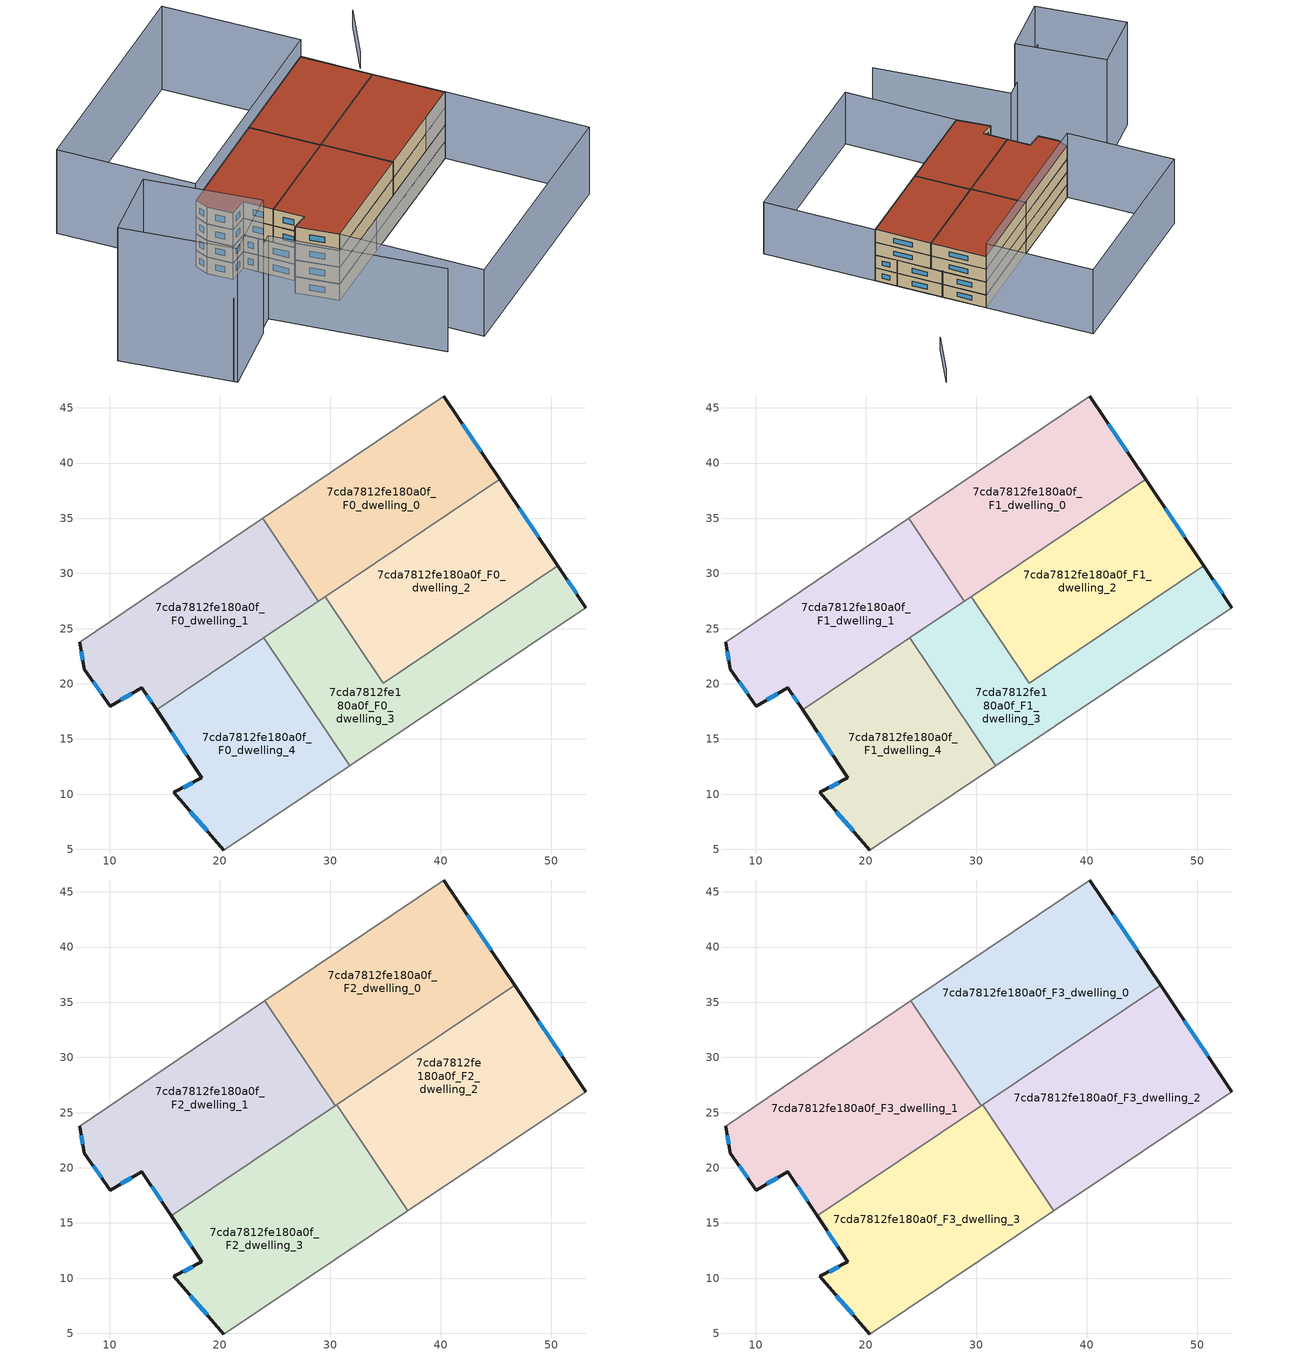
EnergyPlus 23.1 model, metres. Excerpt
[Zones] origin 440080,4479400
7cda7812fe180a0f_F0_dwelling_0
 floor ground (EU_floor_Construction): 45.34,38.51 40.27,46.07 23.87,34.98 28.91,27.48 z0
 wall outside (EU_wall_Construction): 40.27,46.07 45.34,38.51 z0:3
 wall to 7cda7812fe180a0f_F0_dwelling_1 (EU_wall_Construction): 28.91,27.48 23.87,34.98 z0:3
 wall adiabatic (EU_wall_Construction): 23.87,34.98 40.27,46.07 z0:3
 wall to 7cda7812fe180a0f_F0_dwelling_2 (EU_wall_Construction): 45.34,38.51 29.54,27.9 z0:3
 wall to 7cda7812fe180a0f_F0_dwelling_3 (EU_wall_Construction): 29.54,27.9 28.91,27.48 z0:3
 window (EU_Window_Construction): 41.95,43.57 43.66,41.02 z0.99:2.01
7cda7812fe180a0f_F0_dwelling_1
 floor ground (EU_floor_Construction): 28.91,27.48 23.87,34.98 7.29,23.78 7.73,21.3 10.07,17.98 12.93,19.65 14.27,17.64 z0
 wall outside (EU_wall_Construction): 14.27,17.64 12.93,19.65 10.07,17.98 7.73,21.3 7.29,23.78 z0:3
 wall adiabatic (EU_wall_Construction): 7.29,23.78 23.87,34.98 z0:3
 wall to 7cda7812fe180a0f_F0_dwelling_4 (EU_wall_Construction): 23.98,24.17 14.27,17.64 z0:3
 wall to 7cda7812fe180a0f_F0_dwelling_3 (EU_wall_Construction): 28.91,27.48 23.98,24.17 z0:3
 window (EU_Window_Construction): 13.83,18.31 13.38,18.98 / 11.99,19.09 11.02,18.53 / 9.3,19.08 8.5,20.2 / 7.58,22.12 7.43,22.96 z0.99:2.01
7cda7812fe180a0f_F0_dwelling_2
 floor ground (EU_floor_Construction): 50.6,30.68 45.34,38.51 29.54,27.9 34.79,20.07 z0
 wall outside (EU_wall_Construction): 45.34,38.51 50.6,30.68 z0:3
 wall to 7cda7812fe180a0f_F0_dwelling_3 (EU_wall_Construction): 50.6,30.68 34.79,20.07 29.54,27.9 z0:3
 window (EU_Window_Construction): 47.09,35.92 48.86,33.28 z0.99:2.01
7cda7812fe180a0f_F0_dwelling_3
 floor ground (EU_floor_Construction): 53.14,26.91 50.6,30.68 34.79,20.07 29.54,27.9 23.98,24.17 31.76,12.6 z0
 wall outside (EU_wall_Construction): 50.6,30.68 53.14,26.91 z0:3
 wall adiabatic (EU_wall_Construction): 53.14,26.91 31.76,12.6 z0:3
 wall to 7cda7812fe180a0f_F0_dwelling_4 (EU_wall_Construction): 31.76,12.6 23.98,24.17 z0:3
 window (EU_Window_Construction): 51.44,29.43 52.3,28.16 z0.99:2.01
7cda7812fe180a0f_F0_dwelling_4
 floor ground (EU_floor_Construction): 31.76,12.6 23.98,24.17 14.27,17.64 18.36,11.49 15.82,10.15 20.32,4.95 z0
 wall outside (EU_wall_Construction): 20.32,4.95 15.82,10.15 18.36,11.49 14.27,17.64 z0:3
 wall adiabatic (EU_wall_Construction): 31.76,12.6 20.32,4.95 z0:3
 window (EU_Window_Construction): 18.83,6.67 17.31,8.43 / 16.66,10.6 17.51,11.05 / 17,13.53 15.62,15.6 z0.99:2.01
7cda7812fe180a0f_F1_dwelling_0
 floor to 7cda7812fe180a0f_F0_dwelling_0 (EU_floor_Construction): 45.34,38.51 40.27,46.07 23.87,34.98 28.91,27.48 z3
 wall outside (EU_wall_Construction): 40.27,46.07 45.34,38.51 z3:6
 wall to 7cda7812fe180a0f_F1_dwelling_1 (EU_wall_Construction): 28.91,27.48 23.87,34.98 z3:6
 wall adiabatic (EU_wall_Construction): 23.87,34.98 40.27,46.07 z3:6
 wall to 7cda7812fe180a0f_F1_dwelling_2 (EU_wall_Construction): 45.34,38.51 29.54,27.9 z3:6
 wall to 7cda7812fe180a0f_F1_dwelling_3 (EU_wall_Construction): 29.54,27.9 28.91,27.48 z3:6
 window (EU_Window_Construction): 41.95,43.57 43.66,41.02 z3.99:5.01
7cda7812fe180a0f_F1_dwelling_1
 floor to 7cda7812fe180a0f_F0_dwelling_1 (EU_floor_Construction): 28.91,27.48 23.87,34.98 7.29,23.78 7.73,21.3 10.07,17.98 12.93,19.65 14.27,17.64 z3
 wall outside (EU_wall_Construction): 14.27,17.64 12.93,19.65 10.07,17.98 7.73,21.3 7.29,23.78 z3:6
 wall adiabatic (EU_wall_Construction): 7.29,23.78 23.87,34.98 z3:6
 wall to 7cda7812fe180a0f_F1_dwelling_4 (EU_wall_Construction): 23.98,24.17 14.27,17.64 z3:6
 wall to 7cda7812fe180a0f_F1_dwelling_3 (EU_wall_Construction): 28.91,27.48 23.98,24.17 z3:6
 window (EU_Window_Construction): 13.83,18.31 13.38,18.98 / 11.99,19.09 11.02,18.53 / 9.3,19.08 8.5,20.2 / 7.58,22.12 7.43,22.96 z3.99:5.01
7cda7812fe180a0f_F1_dwelling_2
 floor to 7cda7812fe180a0f_F0_dwelling_2 (EU_floor_Construction): 50.6,30.68 45.34,38.51 29.54,27.9 34.79,20.07 z3
 wall outside (EU_wall_Construction): 45.34,38.51 50.6,30.68 z3:6
 wall to 7cda7812fe180a0f_F1_dwelling_3 (EU_wall_Construction): 50.6,30.68 34.79,20.07 29.54,27.9 z3:6
 window (EU_Window_Construction): 47.09,35.92 48.86,33.28 z3.99:5.01
7cda7812fe180a0f_F1_dwelling_3
 floor to 7cda7812fe180a0f_F0_dwelling_3 (EU_floor_Construction): 53.14,26.91 50.6,30.68 34.79,20.07 29.54,27.9 23.98,24.17 31.76,12.6 z3
 wall outside (EU_wall_Construction): 50.6,30.68 53.14,26.91 z3:6
 wall adiabatic (EU_wall_Construction): 53.14,26.91 31.76,12.6 z3:6
 wall to 7cda7812fe180a0f_F1_dwelling_4 (EU_wall_Construction): 31.76,12.6 23.98,24.17 z3:6
 window (EU_Window_Construction): 51.44,29.43 52.3,28.16 z3.99:5.01
 ceiling adiabatic (EU_roof_Construction): 29.1,27.6 30.43,25.61 25.32,22.18 23.98,24.17 z6
7cda7812fe180a0f_F1_dwelling_4
 floor to 7cda7812fe180a0f_F0_dwelling_4 (EU_floor_Construction): 31.76,12.6 23.98,24.17 14.27,17.64 18.36,11.49 15.82,10.15 20.32,4.95 z3
 wall outside (EU_wall_Construction): 20.32,4.95 15.82,10.15 18.36,11.49 14.27,17.64 z3:6
 wall adiabatic (EU_wall_Construction): 31.76,12.6 20.32,4.95 z3:6
 window (EU_Window_Construction): 18.83,6.67 17.31,8.43 / 16.66,10.6 17.51,11.05 / 17,13.53 15.62,15.6 z3.99:5.01
 ceiling adiabatic (EU_roof_Construction): 23.98,24.17 25.32,22.18 15.59,15.64 14.27,17.64 z6
7cda7812fe180a0f_F2_dwelling_0
 floor to 7cda7812fe180a0f_F1_dwelling_0 (EU_floor_Construction): 45.34,38.51 40.27,46.07 24.05,35.11 29.1,27.6 z6
 floor to 7cda7812fe180a0f_F1_dwelling_2 (EU_floor_Construction): 46.68,36.52 45.34,38.51 29.54,27.9 30.87,25.91 z6
 floor to 7cda7812fe180a0f_F1_dwelling_3 (EU_floor_Construction): 30.87,25.91 29.54,27.9 29.1,27.6 30.43,25.61 z6
 wall outside (EU_wall_Construction): 40.27,46.07 46.68,36.52 z6:9
 wall to 7cda7812fe180a0f_F2_dwelling_1 (EU_wall_Construction): 30.43,25.61 24.05,35.11 z6:9
 wall adiabatic (EU_wall_Construction): 24.05,35.11 40.27,46.07 z6:9
 wall to 7cda7812fe180a0f_F2_dwelling_2 (EU_wall_Construction): 46.68,36.52 30.57,25.7 z6:9
 wall to 7cda7812fe180a0f_F2_dwelling_3 (EU_wall_Construction): 30.57,25.7 30.44,25.61 z6:9
 window (EU_Window_Construction): 42.4,42.91 44.56,39.69 z6.99:8.01
7cda7812fe180a0f_F2_dwelling_1
 floor to 7cda7812fe180a0f_F1_dwelling_1 (EU_floor_Construction): 28.91,27.48 23.87,34.98 7.29,23.78 7.73,21.3 10.07,17.98 12.93,19.65 14.27,17.64 z6
 floor to 7cda7812fe180a0f_F1_dwelling_0 (EU_floor_Construction): 29.1,27.6 24.05,35.11 23.87,34.98 28.91,27.48 z6
 floor adiabatic (EU_floor_Construction): 30.43,25.61 29.1,27.6 14.27,17.64 12.93,19.65 15.59,15.64 z6
 wall outside (EU_wall_Construction): 15.59,15.64 12.93,19.65 10.07,17.98 7.73,21.3 7.29,23.78 z6:9
 wall adiabatic (EU_wall_Construction): 7.29,23.78 24.05,35.11 z6:9
 wall to 7cda7812fe180a0f_F2_dwelling_3 (EU_wall_Construction): 30.43,25.61 15.59,15.64 z6:9
 window (EU_Window_Construction): 14.71,16.97 13.82,18.32 / 11.99,19.09 11.02,18.53 / 9.3,19.08 8.5,20.2 / 7.58,22.12 7.43,22.96 z6.99:8.01
7cda7812fe180a0f_F2_dwelling_2
 floor to 7cda7812fe180a0f_F1_dwelling_2 (EU_floor_Construction): 50.6,30.68 46.68,36.52 30.87,25.91 34.79,20.07 z6
 floor to 7cda7812fe180a0f_F1_dwelling_3 (EU_floor_Construction): 53.14,26.91 50.6,30.68 34.79,20.07 30.87,25.91 30.57,25.7 37.01,16.11 z6
 wall outside (EU_wall_Construction): 46.68,36.52 53.14,26.91 z6:9
 wall adiabatic (EU_wall_Construction): 53.14,26.91 37.01,16.11 z6:9
 wall to 7cda7812fe180a0f_F2_dwelling_3 (EU_wall_Construction): 37.01,16.11 30.57,25.7 z6:9
 window (EU_Window_Construction): 48.82,33.34 51,30.09 z6.99:8.01
7cda7812fe180a0f_F2_dwelling_3
 floor to 7cda7812fe180a0f_F1_dwelling_3 (EU_floor_Construction): 37.01,16.11 30.57,25.7 25.32,22.18 31.76,12.6 z6
 floor to 7cda7812fe180a0f_F1_dwelling_4 (EU_floor_Construction): 31.76,12.6 25.32,22.18 15.59,15.64 18.36,11.49 15.82,10.15 20.32,4.95 z6
 wall outside (EU_wall_Construction): 20.32,4.95 15.82,10.15 18.36,11.49 15.59,15.64 z6:9
 wall adiabatic (EU_wall_Construction): 37.01,16.11 20.32,4.95 z6:9
 window (EU_Window_Construction): 18.83,6.67 17.31,8.43 / 16.66,10.6 17.51,11.05 / 17.44,12.87 16.51,14.27 z6.99:8.01
7cda7812fe180a0f_F3_dwelling_0
 floor to 7cda7812fe180a0f_F2_dwelling_0 (EU_floor_Construction): 46.68,36.52 40.27,46.07 24.05,35.11 30.43,25.61 z9
 wall outside (EU_wall_Construction): 40.27,46.07 46.68,36.52 z9:12
 wall to 7cda7812fe180a0f_F3_dwelling_1 (EU_wall_Construction): 30.43,25.61 24.05,35.11 z9:12
 wall adiabatic (EU_wall_Construction): 24.05,35.11 40.27,46.07 z9:12
 wall to 7cda7812fe180a0f_F3_dwelling_2 (EU_wall_Construction): 46.68,36.52 30.57,25.7 z9:12
 wall to 7cda7812fe180a0f_F3_dwelling_3 (EU_wall_Construction): 30.57,25.7 30.44,25.61 z9:12
 window (EU_Window_Construction): 42.4,42.91 44.56,39.69 z9.99:11.01
 roof outside (EU_roof_Construction): 40.27,46.07 46.68,36.52 30.43,25.61 24.05,35.11 z12
7cda7812fe180a0f_F3_dwelling_1
 floor to 7cda7812fe180a0f_F2_dwelling_1 (EU_floor_Construction): 30.43,25.61 24.05,35.11 7.29,23.78 7.73,21.3 10.07,17.98 12.93,19.65 15.59,15.64 z9
 wall outside (EU_wall_Construction): 15.59,15.64 12.93,19.65 10.07,17.98 7.73,21.3 7.29,23.78 z9:12
 wall adiabatic (EU_wall_Construction): 7.29,23.78 24.05,35.11 z9:12
 wall to 7cda7812fe180a0f_F3_dwelling_3 (EU_wall_Construction): 30.43,25.61 15.59,15.64 z9:12
 window (EU_Window_Construction): 14.71,16.97 13.82,18.32 / 11.99,19.09 11.02,18.53 / 9.3,19.08 8.5,20.2 / 7.58,22.12 7.43,22.96 z9.99:11.01
 roof outside (EU_roof_Construction): 24.05,35.11 30.43,25.61 15.59,15.64 12.93,19.65 10.07,17.98 7.73,21.3 7.29,23.78 z12
7cda7812fe180a0f_F3_dwelling_2
 floor to 7cda7812fe180a0f_F2_dwelling_2 (EU_floor_Construction): 53.14,26.91 46.68,36.52 30.57,25.7 37.01,16.11 z9
 wall outside (EU_wall_Construction): 46.68,36.52 53.14,26.91 z9:12
 wall adiabatic (EU_wall_Construction): 53.14,26.91 37.01,16.11 z9:12
 wall to 7cda7812fe180a0f_F3_dwelling_3 (EU_wall_Construction): 37.01,16.11 30.57,25.7 z9:12
 window (EU_Window_Construction): 48.82,33.34 51,30.09 z9.99:11.01
 roof outside (EU_roof_Construction): 46.68,36.52 53.14,26.91 37.01,16.11 30.57,25.7 z12
7cda7812fe180a0f_F3_dwelling_3
 floor to 7cda7812fe180a0f_F2_dwelling_3 (EU_floor_Construction): 37.01,16.11 30.57,25.7 15.59,15.64 18.36,11.49 15.82,10.15 20.32,4.95 z9
 wall outside (EU_wall_Construction): 20.32,4.95 15.82,10.15 18.36,11.49 15.59,15.64 z9:12
 wall adiabatic (EU_wall_Construction): 37.01,16.11 20.32,4.95 z9:12
 window (EU_Window_Construction): 18.83,6.67 17.31,8.43 / 16.66,10.6 17.51,11.05 / 17.44,12.87 16.51,14.27 z9.99:11.01
 roof outside (EU_roof_Construction): 30.57,25.7 37.01,16.11 20.32,4.95 15.82,10.15 18.36,11.49 15.59,15.64 z12
shading: -3.96,-3.76 8.98,6.82 / 8.98,6.82 26.55,-14.66 / 40.28,46.08 7.29,23.78 / 7.29,23.78 -5.15,42.17 / -5.15,42.17 27.85,64.47 / 27.85,64.47 40.28,46.08 z0:15; -3.59,-4.21 -15.46,9.94 / -15.46,9.94 -5.49,18.31 / -5.49,18.31 6.38,4.16 / 6.38,4.16 -3.59,-4.21 z0:24; 20.32,4.95 53.19,26.94 / 53.19,26.94 66.03,7.74 / 66.03,7.74 33.17,-14.25 / 33.17,-14.25 20.32,4.95 z0:12; 55.25,52.97 60.12,62.43 z0:3
[Building]
EU S2 Campaign: North Axis=0; Terrain=City; Solar Distribution=FullExterior
[Site:Location]
Madrid: Latitude=40.5; Longitude=-3.5; Time Zone=1; Elevation=609
[SizingPeriod:WeatherFileDays]
AnnualSizingPeriod: Begin Month=1; Begin Day of Month=1; End Month=12; End Day of Month=31; Day of Week for Start Day=Monday; Use Weather File Daylight Saving Period=No; Use Weather File Rain and Snow Indicators=No
[MATERIAL]
EU_InternalMass_Material: Roughness=MediumRough; Thickness=0.1; Conductivity=1; Density=1800; Specific Heat=900; Thermal Absorptance=0.9; Solar Absorptance=0.7; Visible Absorptance=0.7
[MATERIAL:NOMASS] Roughness=MediumRough; Thermal Absorptance=0.9; Solar Absorptance=0.7; Visible Absorptance=0.7
Name | Thermal Resistance
EU_wall_NoMass | 0.609216
EU_roof_NoMass | 0.513268
EU_floor_NoMass | 0.568163
[WINDOWMATERIAL:SIMPLEGLAZINGSYSTEM]
EU_Window_SimpleGlazing: UFactor=5.50606; Solar Heat Gain Coefficient=0.85; Visible Transmittance=0.85
[CONSTRUCTION]
EU_wall_Construction: EU_wall_NoMass
EU_roof_Construction: EU_roof_NoMass
EU_floor_Construction: EU_floor_NoMass
EU_InternalMass_Construction: EU_InternalMass_Material
EU_Window_Construction: EU_Window_SimpleGlazing
[ZONE] Type=1; Multiplier=1; Ceiling Height=autocalculate; Floor Area=autocalculate; Part of Total Floor Area=Yes
Name | Volume
7cda7812fe180a0f_F0_dwelling_0; 7cda7812fe180a0f_F1_dwelling_0 | 538.831
7cda7812fe180a0f_F2_dwelling_0; 7cda7812fe180a0f_F3_dwelling_0 | 673.543
7cda7812fe180a0f_F0_dwelling_1; 7cda7812fe180a0f_F1_dwelling_1 | 538.824
7cda7812fe180a0f_F2_dwelling_1; 7cda7812fe180a0f_F3_dwelling_1 | 673.549
7cda7812fe180a0f_F0_dwelling_2; 7cda7812fe180a0f_F1_dwelling_2 | 538.811
7cda7812fe180a0f_F2_dwelling_2; 7cda7812fe180a0f_F3_dwelling_2 | 673.547
7cda7812fe180a0f_F0_dwelling_3; 7cda7812fe180a0f_F1_dwelling_3 | 538.823
7cda7812fe180a0f_F2_dwelling_3; 7cda7812fe180a0f_F3_dwelling_3 | 673.523
7cda7812fe180a0f_F0_dwelling_4; 7cda7812fe180a0f_F1_dwelling_4 | 538.826
[INTERNALMASS] Construction=EU_InternalMass_Construction
Name | Zone or ZoneList | Surface Area
7cda7812fe180a0f_F0_dwelling_0_EU_InternalMass | 7cda7812fe180a0f_F0_dwelling_0 | 179.61
7cda7812fe180a0f_F0_dwelling_1_EU_InternalMass | 7cda7812fe180a0f_F0_dwelling_1 | 179.608
7cda7812fe180a0f_F0_dwelling_2_EU_InternalMass | 7cda7812fe180a0f_F0_dwelling_2 | 179.605
7cda7812fe180a0f_F0_dwelling_3_EU_InternalMass | 7cda7812fe180a0f_F0_dwelling_3 | 179.608
7cda7812fe180a0f_F0_dwelling_4_EU_InternalMass | 7cda7812fe180a0f_F0_dwelling_4 | 179.611
7cda7812fe180a0f_F1_dwelling_0_EU_InternalMass | 7cda7812fe180a0f_F1_dwelling_0 | 179.61
7cda7812fe180a0f_F1_dwelling_1_EU_InternalMass | 7cda7812fe180a0f_F1_dwelling_1 | 179.608
7cda7812fe180a0f_F1_dwelling_2_EU_InternalMass | 7cda7812fe180a0f_F1_dwelling_2 | 179.605
7cda7812fe180a0f_F1_dwelling_3_EU_InternalMass | 7cda7812fe180a0f_F1_dwelling_3 | 179.608
7cda7812fe180a0f_F1_dwelling_4_EU_InternalMass | 7cda7812fe180a0f_F1_dwelling_4 | 179.611
7cda7812fe180a0f_F2_dwelling_0_EU_InternalMass | 7cda7812fe180a0f_F2_dwelling_0 | 224.514
7cda7812fe180a0f_F2_dwelling_1_EU_InternalMass | 7cda7812fe180a0f_F2_dwelling_1 | 224.517
7cda7812fe180a0f_F2_dwelling_2_EU_InternalMass | 7cda7812fe180a0f_F2_dwelling_2 | 224.516
7cda7812fe180a0f_F2_dwelling_3_EU_InternalMass | 7cda7812fe180a0f_F2_dwelling_3 | 224.508
7cda7812fe180a0f_F3_dwelling_0_EU_InternalMass | 7cda7812fe180a0f_F3_dwelling_0 | 224.514
7cda7812fe180a0f_F3_dwelling_1_EU_InternalMass | 7cda7812fe180a0f_F3_dwelling_1 | 224.517
7cda7812fe180a0f_F3_dwelling_2_EU_InternalMass | 7cda7812fe180a0f_F3_dwelling_2 | 224.516
7cda7812fe180a0f_F3_dwelling_3_EU_InternalMass | 7cda7812fe180a0f_F3_dwelling_3 | 224.508
[OTHEREQUIPMENT] Fuel Type=Electricity; Design Level Calculation Method=Watts/Area; Power per Zone Floor Area=1; Fraction Latent=0; Fraction Radiant=0; Fraction Lost=0; Carbon Dioxide Generation Rate=0; EndUse Subcategory=EU_Step8_InternalGains
Name | Zone or ZoneList or Space or SpaceList | Schedule
EU_Step8_InternalGain_7cda7812fe180a0f_F0_dwelling_0_f000 | 7cda7812fe180a0f_F0_dwelling_0 | EU_Step8_GainSchedule_7cda7812fe180a0f_F0_dwelling_0_f000
EU_Step8_InternalGain_7cda7812fe180a0f_F0_dwelling_1_f000 | 7cda7812fe180a0f_F0_dwelling_1 | EU_Step8_GainSchedule_7cda7812fe180a0f_F0_dwelling_1_f000
EU_Step8_InternalGain_7cda7812fe180a0f_F0_dwelling_2_f000 | 7cda7812fe180a0f_F0_dwelling_2 | EU_Step8_GainSchedule_7cda7812fe180a0f_F0_dwelling_2_f000
EU_Step8_InternalGain_7cda7812fe180a0f_F0_dwelling_3_f000 | 7cda7812fe180a0f_F0_dwelling_3 | EU_Step8_GainSchedule_7cda7812fe180a0f_F0_dwelling_3_f000
EU_Step8_InternalGain_7cda7812fe180a0f_F0_dwelling_4_f000 | 7cda7812fe180a0f_F0_dwelling_4 | EU_Step8_GainSchedule_7cda7812fe180a0f_F0_dwelling_4_f000
EU_Step8_InternalGain_7cda7812fe180a0f_F1_dwelling_0_f000 | 7cda7812fe180a0f_F1_dwelling_0 | EU_Step8_GainSchedule_7cda7812fe180a0f_F1_dwelling_0_f000
EU_Step8_InternalGain_7cda7812fe180a0f_F1_dwelling_1_f000 | 7cda7812fe180a0f_F1_dwelling_1 | EU_Step8_GainSchedule_7cda7812fe180a0f_F1_dwelling_1_f000
EU_Step8_InternalGain_7cda7812fe180a0f_F1_dwelling_2_f000 | 7cda7812fe180a0f_F1_dwelling_2 | EU_Step8_GainSchedule_7cda7812fe180a0f_F1_dwelling_2_f000
EU_Step8_InternalGain_7cda7812fe180a0f_F1_dwelling_3_f000 | 7cda7812fe180a0f_F1_dwelling_3 | EU_Step8_GainSchedule_7cda7812fe180a0f_F1_dwelling_3_f000
EU_Step8_InternalGain_7cda7812fe180a0f_F1_dwelling_4_f000 | 7cda7812fe180a0f_F1_dwelling_4 | EU_Step8_GainSchedule_7cda7812fe180a0f_F1_dwelling_4_f000
EU_Step8_InternalGain_7cda7812fe180a0f_F2_dwelling_0_f000 | 7cda7812fe180a0f_F2_dwelling_0 | EU_Step8_GainSchedule_7cda7812fe180a0f_F2_dwelling_0_f000
EU_Step8_InternalGain_7cda7812fe180a0f_F2_dwelling_1_f000 | 7cda7812fe180a0f_F2_dwelling_1 | EU_Step8_GainSchedule_7cda7812fe180a0f_F2_dwelling_1_f000
EU_Step8_InternalGain_7cda7812fe180a0f_F2_dwelling_2_f000 | 7cda7812fe180a0f_F2_dwelling_2 | EU_Step8_GainSchedule_7cda7812fe180a0f_F2_dwelling_2_f000
EU_Step8_InternalGain_7cda7812fe180a0f_F2_dwelling_3_f000 | 7cda7812fe180a0f_F2_dwelling_3 | EU_Step8_GainSchedule_7cda7812fe180a0f_F2_dwelling_3_f000
EU_Step8_InternalGain_7cda7812fe180a0f_F3_dwelling_0_f000 | 7cda7812fe180a0f_F3_dwelling_0 | EU_Step8_GainSchedule_7cda7812fe180a0f_F3_dwelling_0_f000
EU_Step8_InternalGain_7cda7812fe180a0f_F3_dwelling_1_f000 | 7cda7812fe180a0f_F3_dwelling_1 | EU_Step8_GainSchedule_7cda7812fe180a0f_F3_dwelling_1_f000
EU_Step8_InternalGain_7cda7812fe180a0f_F3_dwelling_2_f000 | 7cda7812fe180a0f_F3_dwelling_2 | EU_Step8_GainSchedule_7cda7812fe180a0f_F3_dwelling_2_f000
EU_Step8_InternalGain_7cda7812fe180a0f_F3_dwelling_3_f000 | 7cda7812fe180a0f_F3_dwelling_3 | EU_Step8_GainSchedule_7cda7812fe180a0f_F3_dwelling_3_f000
[ZONEVENTILATION:DESIGNFLOWRATE] Schedule=EU_AlwaysOn; Design Flow Rate Calculation Method=AirChanges/Hour; Air Changes per Hour=0.752966; Ventilation Type=Natural; Fan Pressure Rise=0; Fan Total Efficiency=1; Constant Term Coefficient=1; Temperature Term Coefficient=0; Velocity Term Coefficient=0; Velocity Squared Term Coefficient=0; Minimum Indoor Temperature=-100; Maximum Indoor Temperature=100; Delta Temperature=-100; Minimum Outdoor Temperature=-100; Maximum Outdoor Temperature=100; Maximum Wind Speed=40
Name | Zone or ZoneList or Space or SpaceList
EU_ConstantAir_7cda7812fe180a0f_F0_dwelling_0 | 7cda7812fe180a0f_F0_dwelling_0
EU_ConstantAir_7cda7812fe180a0f_F0_dwelling_1 | 7cda7812fe180a0f_F0_dwelling_1
EU_ConstantAir_7cda7812fe180a0f_F0_dwelling_2 | 7cda7812fe180a0f_F0_dwelling_2
EU_ConstantAir_7cda7812fe180a0f_F0_dwelling_3 | 7cda7812fe180a0f_F0_dwelling_3
EU_ConstantAir_7cda7812fe180a0f_F0_dwelling_4 | 7cda7812fe180a0f_F0_dwelling_4
EU_ConstantAir_7cda7812fe180a0f_F1_dwelling_0 | 7cda7812fe180a0f_F1_dwelling_0
EU_ConstantAir_7cda7812fe180a0f_F1_dwelling_1 | 7cda7812fe180a0f_F1_dwelling_1
EU_ConstantAir_7cda7812fe180a0f_F1_dwelling_2 | 7cda7812fe180a0f_F1_dwelling_2
EU_ConstantAir_7cda7812fe180a0f_F1_dwelling_3 | 7cda7812fe180a0f_F1_dwelling_3
EU_ConstantAir_7cda7812fe180a0f_F1_dwelling_4 | 7cda7812fe180a0f_F1_dwelling_4
EU_ConstantAir_7cda7812fe180a0f_F2_dwelling_0 | 7cda7812fe180a0f_F2_dwelling_0
EU_ConstantAir_7cda7812fe180a0f_F2_dwelling_1 | 7cda7812fe180a0f_F2_dwelling_1
EU_ConstantAir_7cda7812fe180a0f_F2_dwelling_2 | 7cda7812fe180a0f_F2_dwelling_2
EU_ConstantAir_7cda7812fe180a0f_F2_dwelling_3 | 7cda7812fe180a0f_F2_dwelling_3
EU_ConstantAir_7cda7812fe180a0f_F3_dwelling_0 | 7cda7812fe180a0f_F3_dwelling_0
EU_ConstantAir_7cda7812fe180a0f_F3_dwelling_1 | 7cda7812fe180a0f_F3_dwelling_1
EU_ConstantAir_7cda7812fe180a0f_F3_dwelling_2 | 7cda7812fe180a0f_F3_dwelling_2
EU_ConstantAir_7cda7812fe180a0f_F3_dwelling_3 | 7cda7812fe180a0f_F3_dwelling_3
[HVACTEMPLATE:THERMOSTAT] Constant Heating Setpoint=20; Constant Cooling Setpoint=50
EU_HeatOnly_7cda7812fe180a0f_F0_dwelling_0; EU_HeatOnly_7cda7812fe180a0f_F0_dwelling_1; EU_HeatOnly_7cda7812fe180a0f_F0_dwelling_2; EU_HeatOnly_7cda7812fe180a0f_F0_dwelling_3; EU_HeatOnly_7cda7812fe180a0f_F0_dwelling_4; EU_HeatOnly_7cda7812fe180a0f_F1_dwelling_0; EU_HeatOnly_7cda7812fe180a0f_F1_dwelling_1; EU_HeatOnly_7cda7812fe180a0f_F1_dwelling_2; EU_HeatOnly_7cda7812fe180a0f_F1_dwelling_3; EU_HeatOnly_7cda7812fe180a0f_F1_dwelling_4; EU_HeatOnly_7cda7812fe180a0f_F2_dwelling_0; EU_HeatOnly_7cda7812fe180a0f_F2_dwelling_1; EU_HeatOnly_7cda7812fe180a0f_F2_dwelling_2; EU_HeatOnly_7cda7812fe180a0f_F2_dwelling_3; EU_HeatOnly_7cda7812fe180a0f_F3_dwelling_0; EU_HeatOnly_7cda7812fe180a0f_F3_dwelling_1; EU_HeatOnly_7cda7812fe180a0f_F3_dwelling_2; EU_HeatOnly_7cda7812fe180a0f_F3_dwelling_3
[HVACTEMPLATE:ZONE:IDEALLOADSAIRSYSTEM] System Availability Schedule=EU_AlwaysOn; Maximum Heating Supply Air Temperature=50; Minimum Cooling Supply Air Temperature=13; Maximum Heating Supply Air Humidity Ratio=0.0156; Minimum Cooling Supply Air Humidity Ratio=0.0077; Heating Limit=NoLimit; Cooling Limit=NoLimit; Heating Availability Schedule=EU_AlwaysOn; Cooling Availability Schedule=EU_CoolingOff; Dehumidification Control Type=ConstantSensibleHeatRatio; Cooling Sensible Heat Ratio=0.7; Dehumidification Setpoint=60; Humidification Control Type=None; Humidification Setpoint=30; Outdoor Air Method=None; Outdoor Air Flow Rate per Person=0.00944; Outdoor Air Flow Rate per Zone Floor Area=0; Outdoor Air Flow Rate per Zone=0; Demand Controlled Ventilation Type=None; Outdoor Air Economizer Type=NoEconomizer; Heat Recovery Type=None; Sensible Heat Recovery Effectiveness=0.7; Latent Heat Recovery Effectiveness=0.65
Name | Template Thermostat
7cda7812fe180a0f_F0_dwelling_0 | EU_HeatOnly_7cda7812fe180a0f_F0_dwelling_0
7cda7812fe180a0f_F0_dwelling_1 | EU_HeatOnly_7cda7812fe180a0f_F0_dwelling_1
7cda7812fe180a0f_F0_dwelling_2 | EU_HeatOnly_7cda7812fe180a0f_F0_dwelling_2
7cda7812fe180a0f_F0_dwelling_3 | EU_HeatOnly_7cda7812fe180a0f_F0_dwelling_3
7cda7812fe180a0f_F0_dwelling_4 | EU_HeatOnly_7cda7812fe180a0f_F0_dwelling_4
7cda7812fe180a0f_F1_dwelling_0 | EU_HeatOnly_7cda7812fe180a0f_F1_dwelling_0
7cda7812fe180a0f_F1_dwelling_1 | EU_HeatOnly_7cda7812fe180a0f_F1_dwelling_1
7cda7812fe180a0f_F1_dwelling_2 | EU_HeatOnly_7cda7812fe180a0f_F1_dwelling_2
7cda7812fe180a0f_F1_dwelling_3 | EU_HeatOnly_7cda7812fe180a0f_F1_dwelling_3
7cda7812fe180a0f_F1_dwelling_4 | EU_HeatOnly_7cda7812fe180a0f_F1_dwelling_4
7cda7812fe180a0f_F2_dwelling_0 | EU_HeatOnly_7cda7812fe180a0f_F2_dwelling_0
7cda7812fe180a0f_F2_dwelling_1 | EU_HeatOnly_7cda7812fe180a0f_F2_dwelling_1
7cda7812fe180a0f_F2_dwelling_2 | EU_HeatOnly_7cda7812fe180a0f_F2_dwelling_2
7cda7812fe180a0f_F2_dwelling_3 | EU_HeatOnly_7cda7812fe180a0f_F2_dwelling_3
7cda7812fe180a0f_F3_dwelling_0 | EU_HeatOnly_7cda7812fe180a0f_F3_dwelling_0
7cda7812fe180a0f_F3_dwelling_1 | EU_HeatOnly_7cda7812fe180a0f_F3_dwelling_1
7cda7812fe180a0f_F3_dwelling_2 | EU_HeatOnly_7cda7812fe180a0f_F3_dwelling_2
7cda7812fe180a0f_F3_dwelling_3 | EU_HeatOnly_7cda7812fe180a0f_F3_dwelling_3
[SIZING:ZONE] Zone Cooling Design Supply Air Temperature Input Method=SupplyAirTemperature; Zone Cooling Design Supply Air Temperature=13; Zone Heating Design Supply Air Temperature Input Method=SupplyAirTemperature; Zone Heating Design Supply Air Temperature=50; Zone Cooling Design Supply Air Humidity Ratio=0.008; Zone Heating Design Supply Air Humidity Ratio=0.008; Cooling Design Air Flow Method=DesignDay; Cooling Design Air Flow Rate=0; Cooling Minimum Air Flow per Zone Floor Area=0.000762; Cooling Minimum Air Flow=0; Cooling Minimum Air Flow Fraction=0.2; Heating Design Air Flow Method=DesignDay; Heating Design Air Flow Rate=0; Heating Maximum Air Flow per Zone Floor Area=0.002032; Heating Maximum Air Flow=0.141576; Heating Maximum Air Flow Fraction=0.3; Account for Dedicated Outdoor Air System=No; Dedicated Outdoor Air System Control Strategy=NeutralSupplyAir; Dedicated Outdoor Air Low Setpoint Temperature for Design=autosize; Dedicated Outdoor Air High Setpoint Temperature for Design=autosize; Zone Load Sizing Method=Sensible Load Only No Latent Load; Zone Latent Cooling Design Supply Air Humidity Ratio Input Method=HumidityRatioDifference; Zone Cooling Design Supply Air Humidity Ratio Difference=0.005; Zone Latent Heating Design Supply Air Humidity Ratio Input Method=HumidityRatioDifference; Zone Humidification Design Supply Air Humidity Ratio Difference=0.005
7cda7812fe180a0f_F0_dwelling_0; 7cda7812fe180a0f_F0_dwelling_1; 7cda7812fe180a0f_F0_dwelling_2; 7cda7812fe180a0f_F0_dwelling_3; 7cda7812fe180a0f_F0_dwelling_4; 7cda7812fe180a0f_F1_dwelling_0; 7cda7812fe180a0f_F1_dwelling_1; 7cda7812fe180a0f_F1_dwelling_2; 7cda7812fe180a0f_F1_dwelling_3; 7cda7812fe180a0f_F1_dwelling_4; 7cda7812fe180a0f_F2_dwelling_0; 7cda7812fe180a0f_F2_dwelling_1; 7cda7812fe180a0f_F2_dwelling_2; 7cda7812fe180a0f_F2_dwelling_3; 7cda7812fe180a0f_F3_dwelling_0; 7cda7812fe180a0f_F3_dwelling_1; 7cda7812fe180a0f_F3_dwelling_2; 7cda7812fe180a0f_F3_dwelling_3
[SCHEDULE:CONSTANT]
Name | Hourly Value
EU_AlwaysOn | 1
EU_CoolingOff | 0
[SCHEDULE:FILE] Column Number=1; Rows to Skip at Top=0; Number of Hours of Data=8760; Column Separator=Comma; Interpolate to Timestep=No; Minutes per Item=60; Adjust Schedule for Daylight Savings=Yes
Name | File
EU_Step8_GainSchedule_7cda7812fe180a0f_F0_dwelling_0_f000 | ../../schedules/7cda7812fe180a0f/7cda7812fe180a0f_F0_dwelling_0_f000_gain.csv
EU_Step8_GainSchedule_7cda7812fe180a0f_F0_dwelling_1_f000 | ../../schedules/7cda7812fe180a0f/7cda7812fe180a0f_F0_dwelling_1_f000_gain.csv
EU_Step8_GainSchedule_7cda7812fe180a0f_F0_dwelling_2_f000 | ../../schedules/7cda7812fe180a0f/7cda7812fe180a0f_F0_dwelling_2_f000_gain.csv
EU_Step8_GainSchedule_7cda7812fe180a0f_F0_dwelling_3_f000 | ../../schedules/7cda7812fe180a0f/7cda7812fe180a0f_F0_dwelling_3_f000_gain.csv
EU_Step8_GainSchedule_7cda7812fe180a0f_F0_dwelling_4_f000 | ../../schedules/7cda7812fe180a0f/7cda7812fe180a0f_F0_dwelling_4_f000_gain.csv
EU_Step8_GainSchedule_7cda7812fe180a0f_F1_dwelling_0_f000 | ../../schedules/7cda7812fe180a0f/7cda7812fe180a0f_F1_dwelling_0_f000_gain.csv
EU_Step8_GainSchedule_7cda7812fe180a0f_F1_dwelling_1_f000 | ../../schedules/7cda7812fe180a0f/7cda7812fe180a0f_F1_dwelling_1_f000_gain.csv
EU_Step8_GainSchedule_7cda7812fe180a0f_F1_dwelling_2_f000 | ../../schedules/7cda7812fe180a0f/7cda7812fe180a0f_F1_dwelling_2_f000_gain.csv
EU_Step8_GainSchedule_7cda7812fe180a0f_F1_dwelling_3_f000 | ../../schedules/7cda7812fe180a0f/7cda7812fe180a0f_F1_dwelling_3_f000_gain.csv
EU_Step8_GainSchedule_7cda7812fe180a0f_F1_dwelling_4_f000 | ../../schedules/7cda7812fe180a0f/7cda7812fe180a0f_F1_dwelling_4_f000_gain.csv
EU_Step8_GainSchedule_7cda7812fe180a0f_F2_dwelling_0_f000 | ../../schedules/7cda7812fe180a0f/7cda7812fe180a0f_F2_dwelling_0_f000_gain.csv
EU_Step8_GainSchedule_7cda7812fe180a0f_F2_dwelling_1_f000 | ../../schedules/7cda7812fe180a0f/7cda7812fe180a0f_F2_dwelling_1_f000_gain.csv
EU_Step8_GainSchedule_7cda7812fe180a0f_F2_dwelling_2_f000 | ../../schedules/7cda7812fe180a0f/7cda7812fe180a0f_F2_dwelling_2_f000_gain.csv
EU_Step8_GainSchedule_7cda7812fe180a0f_F2_dwelling_3_f000 | ../../schedules/7cda7812fe180a0f/7cda7812fe180a0f_F2_dwelling_3_f000_gain.csv
EU_Step8_GainSchedule_7cda7812fe180a0f_F3_dwelling_0_f000 | ../../schedules/7cda7812fe180a0f/7cda7812fe180a0f_F3_dwelling_0_f000_gain.csv
EU_Step8_GainSchedule_7cda7812fe180a0f_F3_dwelling_1_f000 | ../../schedules/7cda7812fe180a0f/7cda7812fe180a0f_F3_dwelling_1_f000_gain.csv
EU_Step8_GainSchedule_7cda7812fe180a0f_F3_dwelling_2_f000 | ../../schedules/7cda7812fe180a0f/7cda7812fe180a0f_F3_dwelling_2_f000_gain.csv
EU_Step8_GainSchedule_7cda7812fe180a0f_F3_dwelling_3_f000 | ../../schedules/7cda7812fe180a0f/7cda7812fe180a0f_F3_dwelling_3_f000_gain.csv
